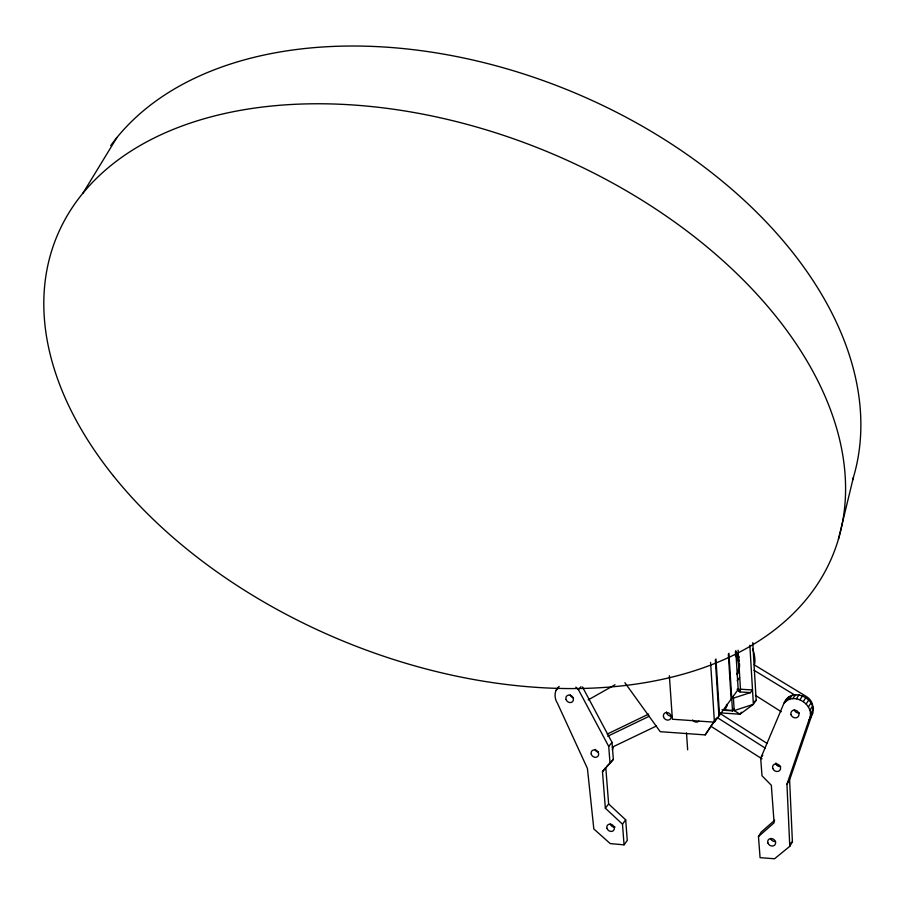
<?xml version="1.0" encoding="UTF-8"?>
<svg xmlns="http://www.w3.org/2000/svg" width="905" height="905" viewBox="0 0 905 905"><rect width="100%" height="100%" fill="white"/><g stroke="black" fill="none" stroke-linecap="round" stroke-linejoin="round"><path stroke-width="1.36" d="M789.782 846.333L786.954 784.239L808.866 720.29C816.751 706.081 794.273 690.639 783.945 703.287L760.686 758.254L761.999 775.777L771.332 785.269L774.103 822.815L758.469 836.559L760.076 857.668L774.544 858.766L789.782 846.333L792.407 841.808L789.601 779.929L811.457 716.194C820.416 699.508 791.027 685.017 783.945 703.287M740.007 691.94L738.582 691.013L740.46 689.203L752.508 689.972L750.483 692.608L740.007 691.94L740.46 689.203L738.084 650.141M838.437 539.301L853.392 477.41M559.166 686.42C553.973 690.357 554.075 698.253 557.491 703.343L587.424 768.458L593.827 828.957L610.242 843.607L624.065 844.84L627.267 840.44L625.694 819.84L608.635 803.945L605.784 767.474L602.481 771.614L605.355 808.199L622.482 824.172L624.065 844.84M785.551 701.816L786.637 699.271M82.853 193.353L116.881 137.56M758.469 836.559L761.207 832.091L774.714 820.202M786.954 784.239L789.601 779.929M810.088 717.179L812.679 713.095M808.866 720.29L811.457 716.194M810.439 713.774L813.018 709.701M809.873 710.301L812.464 706.239M808.425 706.952L811.027 702.902M806.197 703.954L808.81 699.916M803.335 701.499L805.948 697.472M799.997 699.723L802.622 695.707M624.88 682.709L660.209 731.681L705.199 734.905L715.866 718.638M714.995 720.403L705.199 734.905M760.686 758.254L762.757 755.109M796.411 698.762L799.047 694.746M792.791 698.649L795.45 694.644M789.364 699.418L792.033 695.402M786.355 700.99L789.036 696.974M752.756 642.674L756.173 700.334L753.367 704.339L740.007 714.215L719.679 712.835M741.421 712.201L740.007 714.215L734.204 710.583L722.043 709.769M726.568 704.407L726.591 705.674A5.283 4.616 38.3 0 1 724.701 708.672L724.305 710.289L732.507 710.844L734.091 708.638M669.361 675.707L672.381 719.249L714.43 722.179L738.175 689.474L735.788 650.559M738.582 691.013L739.724 689.429L737.077 689.259M622.482 824.172L625.694 819.84M605.355 808.199L608.635 803.945M737.202 680.809L739.623 677.551M602.481 771.614L613.341 759.431L612.018 742.36L582.515 687.008M610.049 763.537L608.726 746.421L612.018 742.36M608.726 746.421L578.431 689.621L580.999 686.748M555.975 690.458L558.6 687.585M606.735 766.467L613.341 759.431M790.235 843.573L792.407 841.808M753.944 701.975L756.173 700.334M588.137 699.938L615.015 684.746M607.244 734.079L648.659 714.09M607.719 736.251L649.27 716.228M612.266 747.168L656.397 726.036M733.435 698.117L750.483 692.608M753.933 670.232L795.665 695.594M755.415 695.379L781.241 711.726M719.882 713.389L766.999 743.356M716.975 717.394L765.449 748.254M711.296 726.523L762.01 758.865M575.818 687.11L578.431 689.621M735.414 651.657L738.876 656.77M686.51 732.914L687.653 749.815M715.946 658.976L719.52 715.154M715.323 659.768L718.921 715.991M710.572 662.392L714.43 722.179M733.31 696.171L734.204 710.583L753.367 704.339L749.849 645.254M728.932 653.331L732.507 710.844M728.344 654.1L731.15 699.146M725.9 708.095L726.296 706.477A5.272 4.616 38.3 0 0 727.213 705.685M110.693 145.615A409.513 267.36 22.4 0 1 589.223 99.165A409.513 267.36 22.4 0 1 852.567 480.136M671.623 716.047A4.106 3.575 40 0 1 666.465 711.997M698.83 721.183A4.152 3.609 39 0 1 692.585 719.961M735.403 655.299A20.883 18.394 39.1 0 1 737.134 673.659M735.256 652.697A20.86 18.383 39 0 1 739.215 661.487M739.509 663.648A20.86 18.383 39 0 1 737.021 674.304M613.058 747.213A12.025 10.306 41.7 0 1 612.334 749.894M598.499 751.987A4.027 3.45 41.7 0 1 595.23 749.634M780.687 766.524A4.174 3.631 35.4 0 1 775.879 763.107M573.091 697.744A4.039 3.484 43.5 0 1 570.218 694.916M598.182 752.247A4.027 3.45 41.7 0 1 595.309 749.431M615.083 827.068A4.016 3.394 40.1 0 1 610.287 824.082M775.63 841.469A4.14 3.541 35 0 1 770.596 838.483M780.087 766.411A4.174 3.631 35.4 0 1 776.026 763.356M799.398 712.914A4.22 3.711 35.3 0 1 794.239 709.859M812.532 709.724A12.184 10.724 35.2 0 0 806.604 696.669L754.351 664.926L754.861 662.437A33.53 29.582 39 0 0 752.598 648.851M735.833 651.939A20.849 18.372 39 0 1 738.989 657.822M739.17 670.254A20.849 18.372 39 0 1 736.93 674.519M113.464 475.985A419.422 265.12 22.3 0 0 805.914 599.823A419.422 265.12 22.3 0 0 414.841 112.661A419.422 265.12 22.3 0 0 113.464 475.985M663.557 717.032A4.129 3.586 40.1 0 0 670.198 719.192A4.129 3.586 40.1 0 0 668.003 712.699A4.129 3.586 40.1 0 0 663.557 717.032M607.017 828.414A4.027 3.405 40.2 0 0 613.454 830.609A4.027 3.405 40.2 0 0 611.294 824.331A4.027 3.405 40.2 0 0 607.017 828.414M591.293 754.306A4.05 3.462 41.8 0 0 597.764 756.456A4.05 3.462 41.8 0 0 595.569 750.098A4.05 3.462 41.8 0 0 591.293 754.306M566.055 699.542A4.061 3.496 43.5 0 0 572.537 701.669A4.061 3.496 43.5 0 0 570.331 695.255A4.061 3.496 43.5 0 0 566.055 699.542M767.904 842.974A4.163 3.552 35 0 0 774.657 845.146A4.163 3.552 35 0 0 772.418 838.731A4.163 3.552 35 0 0 767.904 842.974M772.78 768.436A4.197 3.643 35.5 0 0 779.612 770.574A4.197 3.643 35.5 0 0 777.35 764.058A4.197 3.643 35.5 0 0 772.78 768.436M791.072 714.78A4.231 3.722 35.4 0 0 797.995 716.896A4.231 3.722 35.4 0 0 795.721 710.278A4.231 3.722 35.4 0 0 791.072 714.78"/></g></svg>
